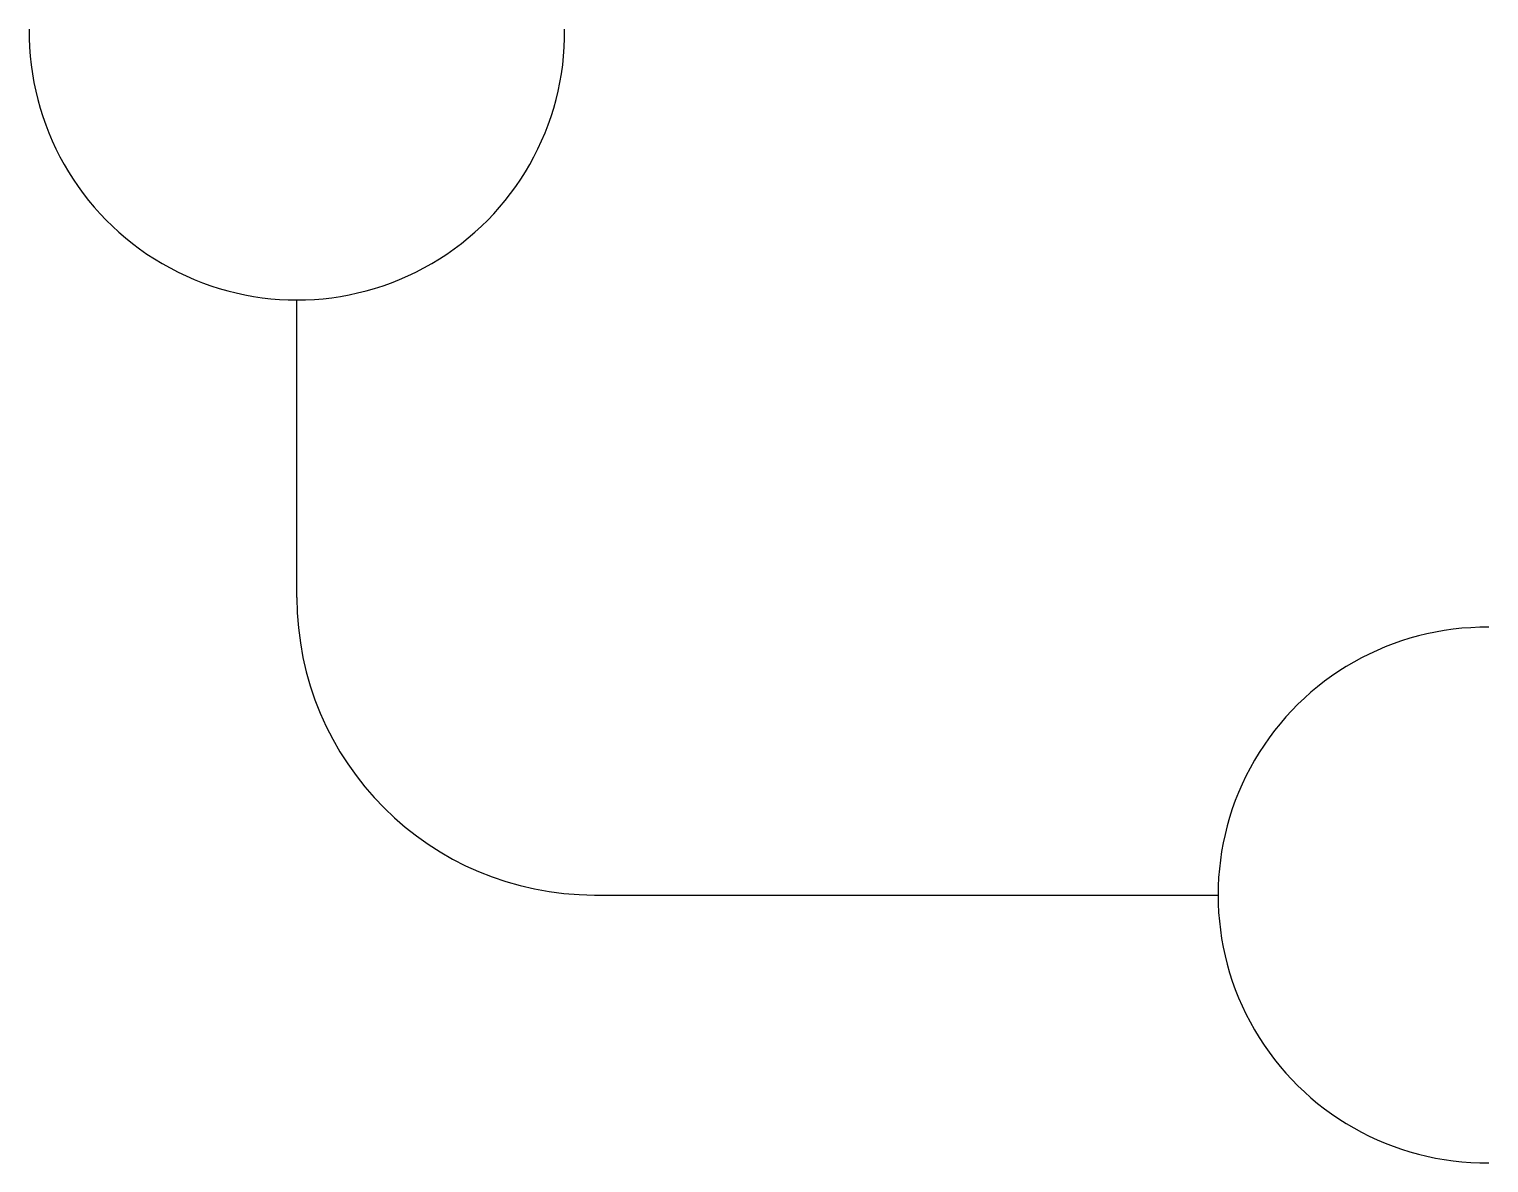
# Model space of a CAD drawing. Header units: metres. Extents: x 43966 to 44664, y -113444 to -112902.
import ezdxf

# ---------------------------------------------------------------- set-up
doc = ezdxf.new("R2010")
doc.units = ezdxf.units.M
doc.layers.add('DET1', color=1, linetype='Continuous')
doc.layers.add('G', color=3, linetype='Continuous')

msp = doc.modelspace()

# ---------------------------------------------------------------- linework, layer by layer
at = {"layer": 'DET1'}
msp.add_line((44094.39, -113173.98), (44094.39, -113031.72), dxfattribs=at)
for centre, radius, start, end in [((44094.39, -112903.72), 128.01, 179.36, 0.64), ((44236.61, -113173.98), 142.23, 180, 270), ((44662.8, -113316.21), 128.01, 89.36, 270.64)]:
    msp.add_arc(centre, radius, start, end, dxfattribs=at)
at = {"layer": 'G'}
msp.add_line((44236.61, -113316.21), (44534.8, -113316.21), dxfattribs=at)

doc.saveas('drawing.dxf')
